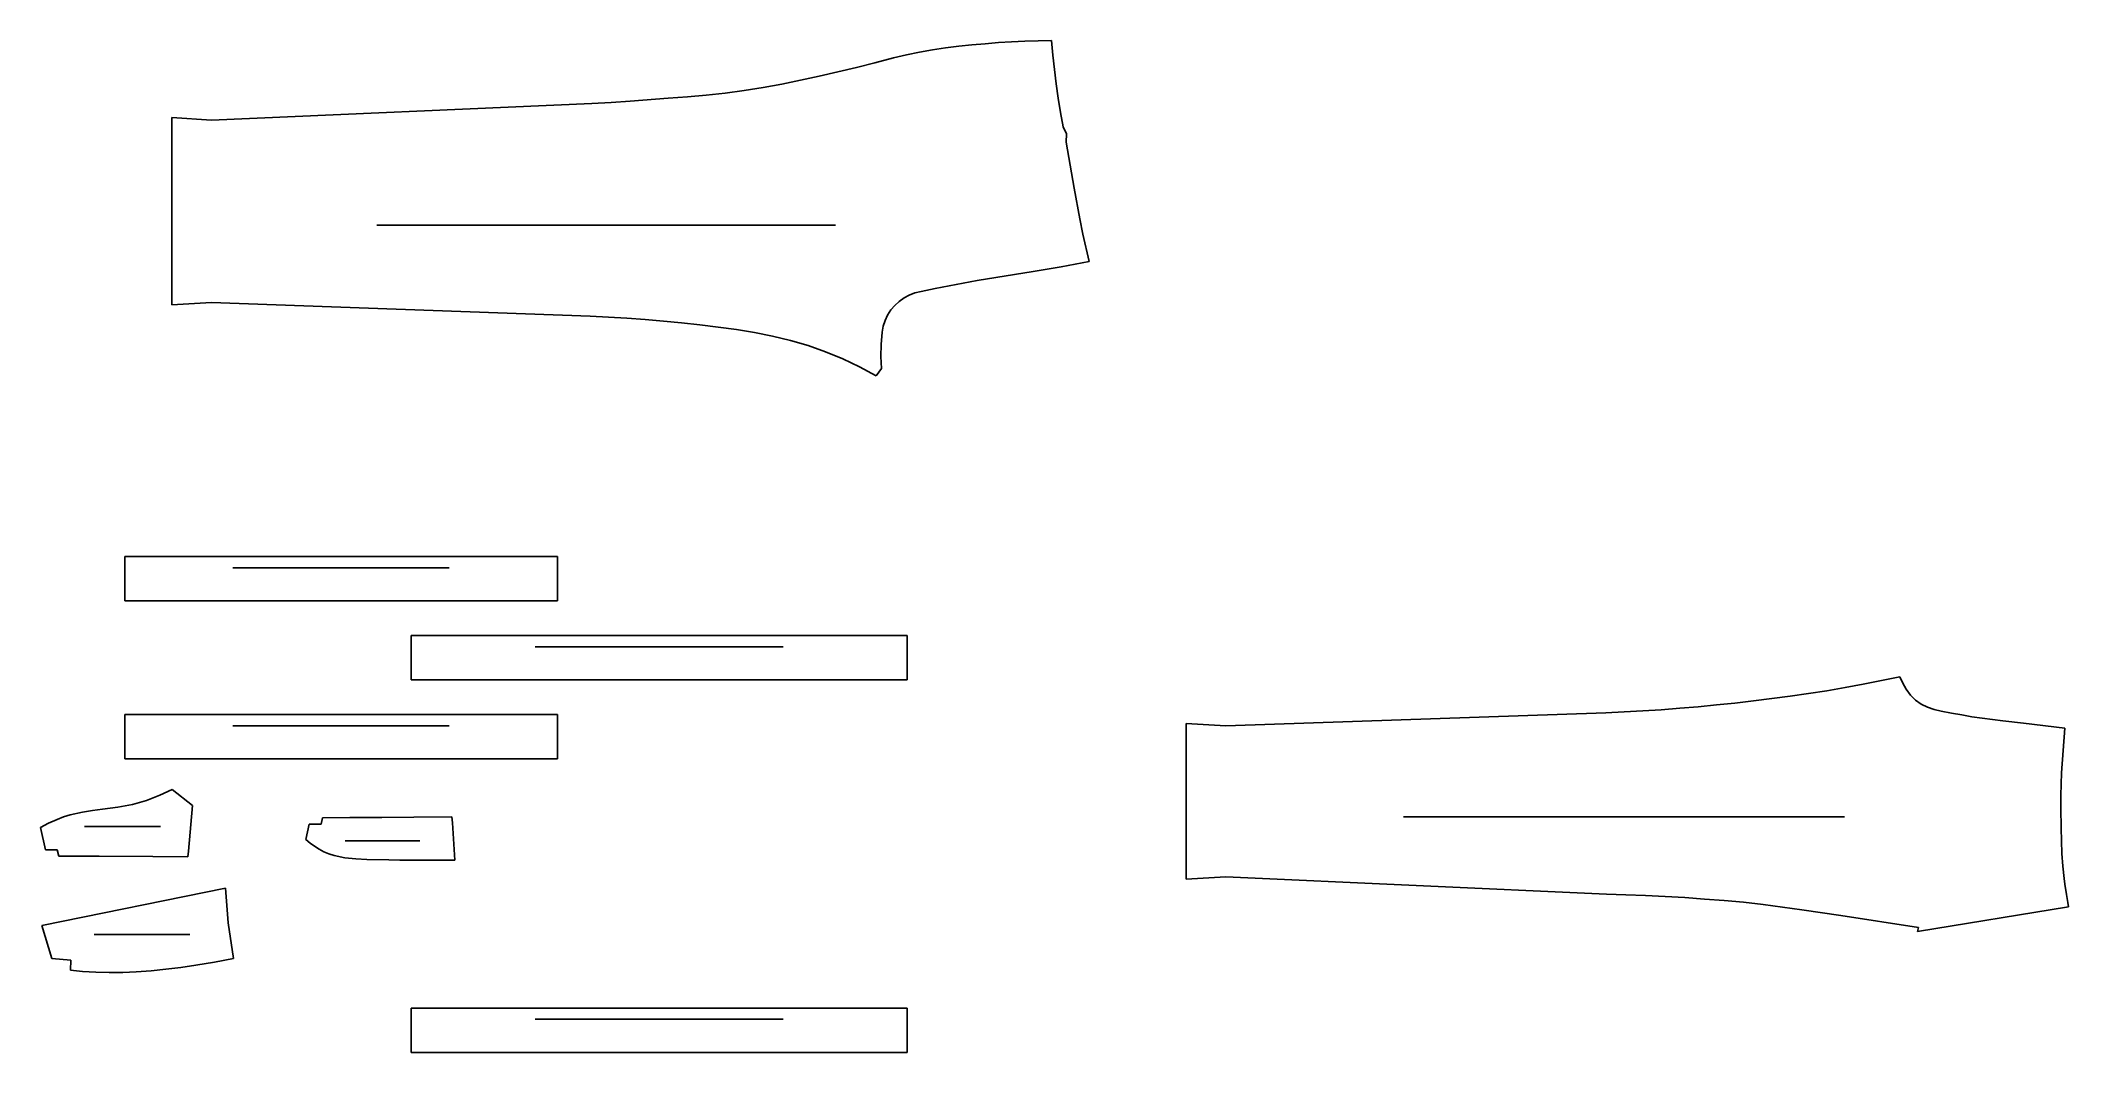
# Model space of a CAD drawing. Header units: centimetres. Extents: x 854 to 3418, y 548 to 1826.
import ezdxf

# ---------------------------------------------------------------- set-up
doc = ezdxf.new("R2010")
doc.units = ezdxf.units.CM
for name, color, linetype, true_color in [('1', 7, 'Continuous', 0xffffff), ('7', 7, 'Continuous', 0xffffff), ('84', 7, 'Continuous', 0xffffff)]:
    doc.layers.add(name, color=color, linetype=linetype, true_color=true_color)

msp = doc.modelspace()

# ---------------------------------------------------------------- linework, layer by layer
at = {"layer": '1'}
for points in [[(2014.8, 1818.9), (2031.5, 1820.6)], [(2031.5, 1820.6), (2048.2, 1822.1)], [(2048.2, 1822.1), (2065, 1823.4)], [(2065, 1823.4), (2081.7, 1824.4)], [(2081.7, 1824.4), (2098.5, 1825.2)], [(2098.5, 1825.2), (2115.2, 1825.7)], [(2115.2, 1825.7), (2132, 1826)], [(2132, 1826), (2133.7, 1807.8)], [(1885.4, 1792.2), (1908.8, 1798.1)], [(1908.8, 1798.1), (1932.2, 1804.3)], [(1932.2, 1804.3), (1948.6, 1808)], [(1948.6, 1808), (1965.1, 1811.3)], [(1965.1, 1811.3), (1981.6, 1814.2)], [(1981.6, 1814.2), (1998.1, 1816.7)], [(1998.1, 1816.7), (2014.8, 1818.9)], [(2133.7, 1807.8), (2135.7, 1789.5)], [(1767.5, 1766.6), (1791.2, 1771)], [(1791.2, 1771), (1814.8, 1775.9)], [(1814.8, 1775.9), (1838.4, 1781.1)], [(1838.4, 1781.1), (1861.9, 1786.5)], [(1861.9, 1786.5), (1885.4, 1792.2)], [(2135.7, 1789.5), (2138, 1771.3)], [(2138, 1771.3), (2140.6, 1753.2)], [(1070, 1725.6), (1551.1, 1746.5)], [(1551.1, 1746.5), (1575.3, 1747.9)], [(1575.3, 1747.9), (1599.4, 1749.5)], [(1599.4, 1749.5), (1647.6, 1753.1)], [(1647.6, 1753.1), (1671.7, 1755)], [(1671.7, 1755), (1695.7, 1757.2)], [(1695.7, 1757.2), (1719.7, 1759.7)], [(1719.7, 1759.7), (1743.7, 1762.8)], [(1743.7, 1762.8), (1767.5, 1766.6)], [(2140.6, 1753.2), (2143.6, 1735.1)], [(1020, 1492), (1020, 1728.7)], [(1020, 1728.7), (1070, 1725.6)], [(2143.6, 1735.1), (2146.9, 1717.1)], [(2146.9, 1717.1), (2151.1, 1708.2)], [(2151.1, 1708.2), (2150.4, 1697.7)], [(2150.4, 1697.7), (2153.9, 1678.3)], [(2153.9, 1678.3), (2160.9, 1639.5)], [(2160.9, 1639.5), (2168, 1600.8)], [(2168, 1600.8), (2171.6, 1581.4)], [(2171.6, 1581.4), (2179.6, 1546.8)], [(2144.2, 1540.3), (2126.5, 1537.2)], [(2179.6, 1546.8), (2144.2, 1540.3)], [(1984.9, 1512.8), (1967.3, 1509.1)], [(2002.5, 1516.3), (1984.9, 1512.8)], [(2020.2, 1519.6), (2002.5, 1516.3)], [(2037.9, 1522.8), (2020.2, 1519.6)], [(2108.8, 1534.2), (2037.9, 1522.8)], [(2126.5, 1537.2), (2108.8, 1534.2)], [(1070, 1495), (1020, 1492)], [(1548.8, 1477.8), (1070, 1495)], [(1934, 1491.5), (1929.1, 1485.7)], [(1939.5, 1496.6), (1934, 1491.5)], [(1945.6, 1501), (1939.5, 1496.6)], [(1952.3, 1504.5), (1945.6, 1501)], [(1959.5, 1507.2), (1952.3, 1504.5)], [(1967.3, 1509.1), (1959.5, 1507.2)], [(1572, 1476.7), (1548.8, 1477.8)], [(1595.2, 1475.3), (1572, 1476.7)], [(1618.3, 1473.6), (1595.2, 1475.3)], [(1641.4, 1471.7), (1618.3, 1473.6)], [(1664.5, 1469.5), (1641.4, 1471.7)], [(1687.6, 1467.1), (1664.5, 1469.5)], [(1710.7, 1464.2), (1687.6, 1467.1)], [(1733.7, 1460.9), (1710.7, 1464.2)], [(1919.4, 1465.2), (1917.9, 1457.6)], [(1921.7, 1472.5), (1919.4, 1465.2)], [(1924.9, 1479.3), (1921.7, 1472.5)], [(1929.1, 1485.7), (1924.9, 1479.3)], [(1756.6, 1457.1), (1733.7, 1460.9)], [(1779.5, 1452.6), (1756.6, 1457.1)], [(1802.1, 1447.2), (1779.5, 1452.6)], [(1824.3, 1440.7), (1802.1, 1447.2)], [(1846.4, 1432.9), (1824.3, 1440.7)], [(1916.6, 1442.2), (1916.3, 1426.9)], [(1917.9, 1457.6), (1916.6, 1442.2)], [(1868.2, 1423.9), (1846.4, 1432.9)], [(1889.5, 1413.7), (1868.2, 1423.9)], [(1910.4, 1402.4), (1889.5, 1413.7)], [(1917, 1411.6), (1910.4, 1402.4)], [(1916.3, 1426.9), (1917, 1411.6)], [(3065.8, 997.7), (3089, 1001.1)], [(3089, 1001.1), (3112.1, 1004.7)], [(3112.1, 1004.7), (3135.3, 1008.6)], [(3135.3, 1008.6), (3158.3, 1012.9)], [(3158.3, 1012.9), (3181.4, 1017.5)], [(3181.4, 1017.5), (3204.3, 1022.4)], [(3204.3, 1022.4), (3208.1, 1014.2)], [(3208.1, 1014.2), (3212.7, 1006.5)], [(3212.7, 1006.5), (3217.9, 999.2)], [(960.5, 974.5), (1005.5, 974.5)], [(960.5, 918.5), (960.5, 974.5)], [(1005.5, 974.5), (1471.5, 974.5)], [(1471.5, 974.5), (1473.5, 974.5)], [(1473.5, 974.5), (1507.5, 974.5)], [(1507.5, 974.5), (1507.5, 918.5)], [(2352.3, 960.3), (2832.8, 976.9)], [(2832.8, 976.9), (2856.2, 977.9)], [(2856.2, 977.9), (2879.5, 979.2)], [(2879.5, 979.2), (2902.9, 980.7)], [(2902.9, 980.7), (2926.2, 982.5)], [(2926.2, 982.5), (2949.5, 984.5)], [(2949.5, 984.5), (2972.8, 986.7)], [(2972.8, 986.7), (2996.1, 989.2)], [(2996.1, 989.2), (3019.3, 991.8)], [(3019.3, 991.8), (3042.6, 994.7)], [(3042.6, 994.7), (3065.8, 997.7)], [(3217.9, 999.2), (3224.2, 992.7)], [(3224.2, 992.7), (3231.4, 987.7)], [(3231.4, 987.7), (3239.4, 983.9)], [(3239.4, 983.9), (3248, 980.9)], [(3248, 980.9), (3256.9, 978.8)], [(3256.9, 978.8), (3269.8, 976.4)], [(3269.8, 976.4), (3282.7, 974.1)], [(2302.3, 963.3), (2352.3, 960.3)], [(2302.3, 766.7), (2302.3, 963.3)], [(3282.7, 974.1), (3295.6, 971.9)], [(3295.6, 971.9), (3308.5, 970)], [(3308.5, 970), (3321.6, 968.3)], [(3321.6, 968.3), (3334.7, 966.7)], [(3334.7, 966.7), (3360.9, 963.7)], [(3360.9, 963.7), (3413.1, 957.3)], [(3413.1, 957.3), (3411, 929.1)], [(3411, 929.1), (3409, 900.8)], [(1040.5, 918.5), (960.5, 918.5)], [(1140, 918.5), (1040.5, 918.5)], [(1146, 918.5), (1140, 918.5)], [(1279, 918.5), (1146, 918.5)], [(1285, 918.5), (1279, 918.5)], [(1420.5, 918.5), (1285, 918.5)], [(1426.5, 918.5), (1420.5, 918.5)], [(1472.5, 918.5), (1426.5, 918.5)], [(1507.5, 918.5), (1472.5, 918.5)], [(3409, 900.8), (3408.4, 886.6)], [(3408.1, 872.4), (3408, 864.2)], [(3408.4, 886.6), (3408.1, 872.4)], [(3408, 864.2), (3408, 856.3)], [(3408, 856.3), (3408.3, 831.3)], [(1189.3, 816.9), (1193.8, 836.3)], [(1193.8, 836.3), (1208.6, 836.3)], [(1208.6, 836.3), (1210.4, 844.3)], [(1210.4, 844.3), (1245.2, 844.5)], [(1245.2, 844.5), (1285.6, 844.7)], [(1285.6, 844.7), (1325.9, 845)], [(1325.9, 845), (1373.8, 845.3)], [(1373.8, 845.3), (1374.7, 837.9)], [(1374.7, 837.9), (1377.6, 790.5)], [(3408.3, 831.3), (3408.7, 815.3)], [(1194.7, 812.3), (1189.3, 816.9)], [(1200.4, 808.2), (1194.7, 812.3)], [(1206.2, 804.6), (1200.4, 808.2)], [(1212.3, 801.4), (1206.2, 804.6)], [(1218.7, 798.8), (1212.3, 801.4)], [(1225.3, 796.6), (1218.7, 798.8)], [(1238.9, 793.6), (1225.3, 796.6)], [(3408.7, 815.3), (3409.4, 799.2)], [(3409.4, 799.2), (3410.6, 783.2)], [(1252.7, 792.2), (1238.9, 793.6)], [(1266.6, 791.7), (1252.7, 792.2)], [(1294.3, 791), (1266.6, 791.7)], [(1308.2, 790.8), (1294.3, 791)], [(1322.1, 790.7), (1308.2, 790.8)], [(1349.8, 790.8), (1322.1, 790.7)], [(1363.7, 790.8), (1349.8, 790.8)], [(1377.6, 790.5), (1363.7, 790.8)], [(2352.3, 769.7), (2302.3, 766.7)], [(2833.5, 747.8), (2352.3, 769.7)], [(3410.6, 783.2), (3412.4, 767.3)], [(855.8, 708.2), (1087.8, 755.4)], [(1087.8, 755.4), (1091.1, 711.7)], [(2858.3, 747), (2833.5, 747.8)], [(2883.1, 746), (2858.3, 747)], [(2907.9, 744.8), (2883.1, 746)], [(2932.7, 743.3), (2907.9, 744.8)], [(3412.4, 767.3), (3413.2, 760.5)], [(3413.2, 760.5), (3415.2, 747.1)], [(3415.2, 747.1), (3416.8, 737)], [(2957.5, 741.6), (2932.7, 743.3)], [(2982.3, 739.7), (2957.5, 741.6)], [(3007, 737.4), (2982.3, 739.7)], [(3031.7, 734.7), (3007, 737.4)], [(3056.3, 731.5), (3031.7, 734.7)], [(3080.8, 728.1), (3056.3, 731.5)], [(3129.8, 720.6), (3080.8, 728.1)], [(3228.3, 705.5), (3129.8, 720.6)], [(3417.6, 731.9), (3226.8, 700.5)], [(3416.8, 737), (3417.6, 731.9)], [(868.5, 666.3), (855.8, 708.2)], [(1091.1, 711.7), (1097.9, 666.5)], [(3226.8, 700.5), (3228.3, 705.5)], [(892.5, 664.4), (868.5, 666.3)], [(891.9, 651.5), (892.5, 664.4)], [(906.9, 649.9), (891.9, 651.5)], [(923.9, 649.1), (906.9, 649.9)], [(940.9, 648.7), (923.9, 649.1)], [(957.9, 648.9), (940.9, 648.7)], [(974.8, 649.5), (957.9, 648.9)], [(993.7, 650.9), (974.8, 649.5)], [(1012.6, 652.8), (993.7, 650.9)], [(1031.4, 655.2), (1012.6, 652.8)], [(1050.2, 658), (1031.4, 655.2)], [(1074.1, 662), (1050.2, 658)], [(1097.9, 666.5), (1074.1, 662)]]:
    msp.add_lwpolyline(points, dxfattribs=at)
for points in [[(960.5, 1174.1, 0), (1005.5, 1174.1, 0)], [(960.5, 1118.1, 0), (960.5, 1174.1, 0)], [(1005.5, 1174.1, 0), (1471.5, 1174.1, 0)], [(1471.5, 1174.1, 0), (1473.5, 1174.1, 0)], [(1473.5, 1174.1, 0), (1507.5, 1174.1, 0)], [(1507.5, 1174.1, 0), (1507.5, 1118.1, 0)], [(1040.5, 1118.1, 0), (960.5, 1118.1, 0)], [(1137.5, 1118.1, 0), (1040.5, 1118.1, 0)], [(1143.5, 1118.1, 0), (1137.5, 1118.1, 0)], [(1232, 1118.1, 0), (1143.5, 1118.1, 0)], [(1238, 1118.1, 0), (1232, 1118.1, 0)], [(1326.2, 1118.1, 0), (1238, 1118.1, 0)], [(1332.2, 1118.1, 0), (1326.2, 1118.1, 0)], [(1420.5, 1118.1, 0), (1332.2, 1118.1, 0)], [(1426.5, 1118.1, 0), (1420.5, 1118.1, 0)], [(1472.5, 1118.1, 0), (1426.5, 1118.1, 0)], [(1507.5, 1118.1, 0), (1472.5, 1118.1, 0)], [(1322.5, 1018.3, 0), (1322.5, 1074.3, 0)], [(1322.5, 1074.3, 0), (1356.5, 1074.3, 0)], [(1356.5, 1074.3, 0), (1358.5, 1074.3, 0)], [(1358.5, 1074.3, 0), (1788.5, 1074.3, 0)], [(1788.5, 1074.3, 0), (1790.5, 1074.3, 0)], [(1790.5, 1074.3, 0), (1844.5, 1074.3, 0)], [(1844.5, 1074.3, 0), (1899.5, 1074.3, 0)], [(1899.5, 1074.3, 0), (1949.5, 1074.3, 0)], [(1949.5, 1074.3, 0), (1949.5, 1018.3, 0)], [(1357.5, 1018.3, 0), (1322.5, 1018.3, 0)], [(1403.5, 1018.3, 0), (1357.5, 1018.3, 0)], [(1409.5, 1018.3, 0), (1403.5, 1018.3, 0)], [(1497.7, 1018.3, 0), (1409.5, 1018.3, 0)], [(1503.7, 1018.3, 0), (1497.7, 1018.3, 0)], [(1592, 1018.3, 0), (1503.7, 1018.3, 0)], [(1598, 1018.3, 0), (1592, 1018.3, 0)], [(1686.5, 1018.3, 0), (1598, 1018.3, 0)], [(1692.5, 1018.3, 0), (1686.5, 1018.3, 0)], [(1789.5, 1018.3, 0), (1692.5, 1018.3, 0)], [(1843.5, 1018.3, 0), (1789.5, 1018.3, 0)], [(1845.5, 1018.3, 0), (1843.5, 1018.3, 0)], [(1899.5, 1018.3, 0), (1845.5, 1018.3, 0)], [(1949.5, 1018.3, 0), (1899.5, 1018.3, 0)], [(987.9, 866.1, 0), (1004.8, 872.6, 0)], [(1004.8, 872.6, 0), (1020.6, 880.1, 0)], [(1020.6, 880.1, 0), (1046.1, 859.7, 0)], [(883.2, 845.2, 0), (891.7, 848, 0)], [(891.7, 848, 0), (907, 851.3, 0)], [(907, 851.3, 0), (919.7, 853.4, 0)], [(919.7, 853.4, 0), (932.5, 855.2, 0)], [(932.5, 855.2, 0), (951.6, 857.7, 0)], [(951.6, 857.7, 0), (970.5, 861.1, 0)], [(970.5, 861.1, 0), (987.9, 866.1, 0)], [(1046.1, 859.7, 0), (1041.1, 802.2, 0)], [(854.1, 832, 0), (864.3, 837.3, 0)], [(860.5, 803.8, 0), (854.1, 832, 0)], [(864.3, 837.3, 0), (874.9, 842, 0)], [(874.9, 842, 0), (883.2, 845.2, 0)], [(875.2, 803.9, 0), (860.5, 803.8, 0)], [(877, 795.9, 0), (875.2, 803.9, 0)], [(928.1, 795.8, 0), (877, 795.9, 0)], [(996.2, 795.4, 0), (928.1, 795.8, 0)], [(1040.4, 794.9, 0), (996.2, 795.4, 0)], [(1041.1, 802.2, 0), (1040.4, 794.9, 0)], [(1322.5, 547.8, 0), (1322.5, 603.8, 0)], [(1322.5, 603.8, 0), (1356.5, 603.8, 0)], [(1356.5, 603.8, 0), (1358.5, 603.8, 0)], [(1358.5, 603.8, 0), (1788.5, 603.8, 0)], [(1788.5, 603.8, 0), (1790.5, 603.8, 0)], [(1790.5, 603.8, 0), (1844.5, 603.8, 0)], [(1844.5, 603.8, 0), (1899.5, 603.8, 0)], [(1899.5, 603.8, 0), (1949.5, 603.8, 0)], [(1949.5, 603.8, 0), (1949.5, 547.8, 0)], [(1357.5, 547.8, 0), (1322.5, 547.8, 0)], [(1403.5, 547.8, 0), (1357.5, 547.8, 0)], [(1409.5, 547.8, 0), (1403.5, 547.8, 0)], [(1545, 547.8, 0), (1409.5, 547.8, 0)], [(1551, 547.8, 0), (1545, 547.8, 0)], [(1684, 547.8, 0), (1551, 547.8, 0)], [(1690, 547.8, 0), (1684, 547.8, 0)], [(1789.5, 547.8, 0), (1690, 547.8, 0)], [(1843.5, 547.8, 0), (1789.5, 547.8, 0)], [(1845.5, 547.8, 0), (1843.5, 547.8, 0)], [(1899.5, 547.8, 0), (1845.5, 547.8, 0)], [(1949.5, 547.8, 0), (1899.5, 547.8, 0)]]:
    msp.add_polyline3d(points, dxfattribs=at)
at = {"layer": '7'}
for p, q in [((1279.3, 1593), (1859.1, 1593)), ((1097.2, 1160.1), (1370.7, 1160.1)), ((1479.2, 1060.3), (1792.7, 1060.3)), ((1097.2, 960.5), (1370.7, 960.5)), ((909.5, 833.3), (1005.5, 833.3)), ((2576.9, 845.3), (3134.6, 845.3)), ((1239.3, 815.2), (1333.4, 815.2)), ((921.7, 696.7), (1042.8, 696.7)), ((1479.2, 589.8), (1792.7, 589.8))]:
    msp.add_line(p, q, dxfattribs=at)
at = {"layer": '84'}
for points in [[(3065.8, 997.7), (3089, 1001.1)], [(3089, 1001.1), (3112.1, 1004.7)], [(3112.1, 1004.7), (3135.3, 1008.6)], [(3135.3, 1008.6), (3158.3, 1012.9)], [(3158.3, 1012.9), (3181.4, 1017.5)], [(3181.4, 1017.5), (3204.3, 1022.4)], [(3204.3, 1022.4), (3208.1, 1014.2)], [(3208.1, 1014.2), (3212.7, 1006.5)], [(3212.7, 1006.5), (3217.9, 999.2)], [(960.5, 974.5), (1005.5, 974.5)], [(960.5, 918.5), (960.5, 974.5)], [(1005.5, 974.5), (1471.5, 974.5)], [(1471.5, 974.5), (1473.5, 974.5)], [(1473.5, 974.5), (1507.5, 974.5)], [(1507.5, 974.5), (1507.5, 918.5)], [(2352.3, 960.3), (2832.8, 976.9)], [(2832.8, 976.9), (2856.2, 977.9)], [(2856.2, 977.9), (2879.5, 979.2)], [(2879.5, 979.2), (2902.9, 980.7)], [(2902.9, 980.7), (2926.2, 982.5)], [(2926.2, 982.5), (2949.5, 984.5)], [(2949.5, 984.5), (2972.8, 986.7)], [(2972.8, 986.7), (2996.1, 989.2)], [(2996.1, 989.2), (3019.3, 991.8)], [(3019.3, 991.8), (3042.6, 994.7)], [(3042.6, 994.7), (3065.8, 997.7)], [(3217.9, 999.2), (3224.2, 992.7)], [(3224.2, 992.7), (3231.4, 987.7)], [(3231.4, 987.7), (3239.4, 983.9)], [(3239.4, 983.9), (3248, 980.9)], [(3248, 980.9), (3256.9, 978.8)], [(3256.9, 978.8), (3269.8, 976.4)], [(3269.8, 976.4), (3282.7, 974.1)], [(2302.3, 963.3), (2352.3, 960.3)], [(2302.3, 766.7), (2302.3, 963.3)], [(3282.7, 974.1), (3295.6, 971.9)], [(3295.6, 971.9), (3308.5, 970)], [(3308.5, 970), (3321.6, 968.3)], [(3321.6, 968.3), (3334.7, 966.7)], [(3334.7, 966.7), (3360.9, 963.7)], [(3360.9, 963.7), (3413.1, 957.3)], [(3413.1, 957.3), (3411, 929.1)], [(3411, 929.1), (3409, 900.8)], [(1040.5, 918.5), (960.5, 918.5)], [(1140, 918.5), (1040.5, 918.5)], [(1146, 918.5), (1140, 918.5)], [(1279, 918.5), (1146, 918.5)], [(1285, 918.5), (1279, 918.5)], [(1420.5, 918.5), (1285, 918.5)], [(1426.5, 918.5), (1420.5, 918.5)], [(1472.5, 918.5), (1426.5, 918.5)], [(1507.5, 918.5), (1472.5, 918.5)], [(3409, 900.8), (3408.4, 886.6)], [(987.9, 866.1), (1004.8, 872.6)], [(1004.8, 872.6), (1020.6, 880.1)], [(1020.6, 880.1), (1046.1, 859.7)], [(3408.1, 872.4), (3408, 864.2)], [(3408.4, 886.6), (3408.1, 872.4)], [(883.2, 845.2), (891.7, 848)], [(891.7, 848), (907, 851.3)], [(907, 851.3), (919.7, 853.4)], [(919.7, 853.4), (932.5, 855.2)], [(932.5, 855.2), (951.6, 857.7)], [(951.6, 857.7), (970.5, 861.1)], [(970.5, 861.1), (987.9, 866.1)], [(1046.1, 859.7), (1041.1, 802.2)], [(3408, 864.2), (3408, 856.3)], [(3408, 856.3), (3408.3, 831.3)], [(854.1, 832), (864.3, 837.3)], [(860.5, 803.8), (854.1, 832)], [(864.3, 837.3), (874.9, 842)], [(874.9, 842), (883.2, 845.2)], [(3408.3, 831.3), (3408.7, 815.3)], [(875.2, 803.9), (860.5, 803.8)], [(877, 795.9), (875.2, 803.9)], [(928.1, 795.8), (877, 795.9)], [(996.2, 795.4), (928.1, 795.8)], [(1040.4, 794.9), (996.2, 795.4)], [(1041.1, 802.2), (1040.4, 794.9)], [(3408.7, 815.3), (3409.4, 799.2)], [(3409.4, 799.2), (3410.6, 783.2)], [(2352.3, 769.7), (2302.3, 766.7)], [(2833.5, 747.8), (2352.3, 769.7)], [(3410.6, 783.2), (3412.4, 767.3)], [(855.8, 708.2), (1087.8, 755.4)], [(1087.8, 755.4), (1091.1, 711.7)], [(2858.3, 747), (2833.5, 747.8)], [(2883.1, 746), (2858.3, 747)], [(2907.9, 744.8), (2883.1, 746)], [(2932.7, 743.3), (2907.9, 744.8)], [(3412.4, 767.3), (3413.2, 760.5)], [(3413.2, 760.5), (3415.2, 747.1)], [(3415.2, 747.1), (3416.8, 737)], [(2957.5, 741.6), (2932.7, 743.3)], [(2982.3, 739.7), (2957.5, 741.6)], [(3007, 737.4), (2982.3, 739.7)], [(3031.7, 734.7), (3007, 737.4)], [(3056.3, 731.5), (3031.7, 734.7)], [(3080.8, 728.1), (3056.3, 731.5)], [(3129.8, 720.6), (3080.8, 728.1)], [(3228.3, 705.5), (3129.8, 720.6)], [(3417.6, 731.9), (3226.8, 700.5)], [(3416.8, 737), (3417.6, 731.9)], [(868.5, 666.3), (855.8, 708.2)], [(1091.1, 711.7), (1097.9, 666.5)], [(3226.8, 700.5), (3228.3, 705.5)], [(892.5, 664.4), (868.5, 666.3)], [(891.9, 651.5), (892.5, 664.4)], [(906.9, 649.9), (891.9, 651.5)], [(923.9, 649.1), (906.9, 649.9)], [(940.9, 648.7), (923.9, 649.1)], [(957.9, 648.9), (940.9, 648.7)], [(974.8, 649.5), (957.9, 648.9)], [(993.7, 650.9), (974.8, 649.5)], [(1012.6, 652.8), (993.7, 650.9)], [(1031.4, 655.2), (1012.6, 652.8)], [(1050.2, 658), (1031.4, 655.2)], [(1074.1, 662), (1050.2, 658)], [(1097.9, 666.5), (1074.1, 662)], [(1322.5, 547.8), (1322.5, 603.8)], [(1322.5, 603.8), (1356.5, 603.8)], [(1356.5, 603.8), (1358.5, 603.8)], [(1358.5, 603.8), (1788.5, 603.8)], [(1788.5, 603.8), (1790.5, 603.8)], [(1790.5, 603.8), (1844.5, 603.8)], [(1844.5, 603.8), (1899.5, 603.8)], [(1899.5, 603.8), (1949.5, 603.8)], [(1949.5, 603.8), (1949.5, 547.8)], [(1357.5, 547.8), (1322.5, 547.8)], [(1403.5, 547.8), (1357.5, 547.8)], [(1409.5, 547.8), (1403.5, 547.8)], [(1545, 547.8), (1409.5, 547.8)], [(1551, 547.8), (1545, 547.8)], [(1684, 547.8), (1551, 547.8)], [(1690, 547.8), (1684, 547.8)], [(1789.5, 547.8), (1690, 547.8)], [(1843.5, 547.8), (1789.5, 547.8)], [(1845.5, 547.8), (1843.5, 547.8)], [(1899.5, 547.8), (1845.5, 547.8)], [(1949.5, 547.8), (1899.5, 547.8)]]:
    msp.add_lwpolyline(points, dxfattribs=at)
for points in [[(2014.8, 1818.9, 0), (2031.5, 1820.6, 0)], [(2031.5, 1820.6, 0), (2048.2, 1822.1, 0)], [(2048.2, 1822.1, 0), (2065, 1823.4, 0)], [(2065, 1823.4, 0), (2081.7, 1824.4, 0)], [(2081.7, 1824.4, 0), (2098.5, 1825.2, 0)], [(2098.5, 1825.2, 0), (2115.2, 1825.7, 0)], [(2115.2, 1825.7, 0), (2132, 1826, 0)], [(2132, 1826, 0), (2133.7, 1807.8, 0)], [(1885.4, 1792.2, 0), (1908.8, 1798.1, 0)], [(1908.8, 1798.1, 0), (1932.2, 1804.3, 0)], [(1932.2, 1804.3, 0), (1948.6, 1808, 0)], [(1948.6, 1808, 0), (1965.1, 1811.3, 0)], [(1965.1, 1811.3, 0), (1981.6, 1814.2, 0)], [(1981.6, 1814.2, 0), (1998.1, 1816.7, 0)], [(1998.1, 1816.7, 0), (2014.8, 1818.9, 0)], [(2133.7, 1807.8, 0), (2135.7, 1789.5, 0)], [(1767.5, 1766.6, 0), (1791.2, 1771, 0)], [(1791.2, 1771, 0), (1814.8, 1775.9, 0)], [(1814.8, 1775.9, 0), (1838.4, 1781.1, 0)], [(1838.4, 1781.1, 0), (1861.9, 1786.5, 0)], [(1861.9, 1786.5, 0), (1885.4, 1792.2, 0)], [(2135.7, 1789.5, 0), (2138, 1771.3, 0)], [(2138, 1771.3, 0), (2140.6, 1753.2, 0)], [(1070, 1725.6, 0), (1551.1, 1746.5, 0)], [(1551.1, 1746.5, 0), (1575.3, 1747.9, 0)], [(1575.3, 1747.9, 0), (1599.4, 1749.5, 0)], [(1599.4, 1749.5, 0), (1647.6, 1753.1, 0)], [(1647.6, 1753.1, 0), (1671.7, 1755, 0)], [(1671.7, 1755, 0), (1695.7, 1757.2, 0)], [(1695.7, 1757.2, 0), (1719.7, 1759.7, 0)], [(1719.7, 1759.7, 0), (1743.7, 1762.8, 0)], [(1743.7, 1762.8, 0), (1767.5, 1766.6, 0)], [(2140.6, 1753.2, 0), (2143.6, 1735.1, 0)], [(1020, 1492, 0), (1020, 1728.7, 0)], [(1020, 1728.7, 0), (1070, 1725.6, 0)], [(2143.6, 1735.1, 0), (2146.9, 1717.1, 0)], [(2146.9, 1717.1, 0), (2151.1, 1708.2, 0)], [(2151.1, 1708.2, 0), (2150.4, 1697.7, 0)], [(2150.4, 1697.7, 0), (2153.9, 1678.3, 0)], [(2153.9, 1678.3, 0), (2160.9, 1639.5, 0)], [(2160.9, 1639.5, 0), (2168, 1600.8, 0)], [(2168, 1600.8, 0), (2171.6, 1581.4, 0)], [(2171.6, 1581.4, 0), (2179.6, 1546.8, 0)], [(2144.2, 1540.3, 0), (2126.5, 1537.2, 0)], [(2179.6, 1546.8, 0), (2144.2, 1540.3, 0)], [(1984.9, 1512.8, 0), (1967.3, 1509.1, 0)], [(2002.5, 1516.3, 0), (1984.9, 1512.8, 0)], [(2020.2, 1519.6, 0), (2002.5, 1516.3, 0)], [(2037.9, 1522.8, 0), (2020.2, 1519.6, 0)], [(2108.8, 1534.2, 0), (2037.9, 1522.8, 0)], [(2126.5, 1537.2, 0), (2108.8, 1534.2, 0)], [(1070, 1495, 0), (1020, 1492, 0)], [(1548.8, 1477.8, 0), (1070, 1495, 0)], [(1934, 1491.5, 0), (1929.1, 1485.7, 0)], [(1939.5, 1496.6, 0), (1934, 1491.5, 0)], [(1945.6, 1501, 0), (1939.5, 1496.6, 0)], [(1952.3, 1504.5, 0), (1945.6, 1501, 0)], [(1959.5, 1507.2, 0), (1952.3, 1504.5, 0)], [(1967.3, 1509.1, 0), (1959.5, 1507.2, 0)], [(1572, 1476.7, 0), (1548.8, 1477.8, 0)], [(1595.2, 1475.3, 0), (1572, 1476.7, 0)], [(1618.3, 1473.6, 0), (1595.2, 1475.3, 0)], [(1641.4, 1471.7, 0), (1618.3, 1473.6, 0)], [(1664.5, 1469.5, 0), (1641.4, 1471.7, 0)], [(1687.6, 1467.1, 0), (1664.5, 1469.5, 0)], [(1710.7, 1464.2, 0), (1687.6, 1467.1, 0)], [(1733.7, 1460.9, 0), (1710.7, 1464.2, 0)], [(1919.4, 1465.2, 0), (1917.9, 1457.6, 0)], [(1921.7, 1472.5, 0), (1919.4, 1465.2, 0)], [(1924.9, 1479.3, 0), (1921.7, 1472.5, 0)], [(1929.1, 1485.7, 0), (1924.9, 1479.3, 0)], [(1756.6, 1457.1, 0), (1733.7, 1460.9, 0)], [(1779.5, 1452.6, 0), (1756.6, 1457.1, 0)], [(1802.1, 1447.2, 0), (1779.5, 1452.6, 0)], [(1824.3, 1440.7, 0), (1802.1, 1447.2, 0)], [(1846.4, 1432.9, 0), (1824.3, 1440.7, 0)], [(1916.6, 1442.2, 0), (1916.3, 1426.9, 0)], [(1917.9, 1457.6, 0), (1916.6, 1442.2, 0)], [(1868.2, 1423.9, 0), (1846.4, 1432.9, 0)], [(1889.5, 1413.7, 0), (1868.2, 1423.9, 0)], [(1910.4, 1402.4, 0), (1889.5, 1413.7, 0)], [(1917, 1411.6, 0), (1910.4, 1402.4, 0)], [(1916.3, 1426.9, 0), (1917, 1411.6, 0)], [(960.5, 1174.1, 0), (1005.5, 1174.1, 0)], [(960.5, 1118.1, 0), (960.5, 1174.1, 0)], [(1005.5, 1174.1, 0), (1471.5, 1174.1, 0)], [(1471.5, 1174.1, 0), (1473.5, 1174.1, 0)], [(1473.5, 1174.1, 0), (1507.5, 1174.1, 0)], [(1507.5, 1174.1, 0), (1507.5, 1118.1, 0)], [(1040.5, 1118.1, 0), (960.5, 1118.1, 0)], [(1137.5, 1118.1, 0), (1040.5, 1118.1, 0)], [(1143.5, 1118.1, 0), (1137.5, 1118.1, 0)], [(1232, 1118.1, 0), (1143.5, 1118.1, 0)], [(1238, 1118.1, 0), (1232, 1118.1, 0)], [(1326.2, 1118.1, 0), (1238, 1118.1, 0)], [(1332.2, 1118.1, 0), (1326.2, 1118.1, 0)], [(1420.5, 1118.1, 0), (1332.2, 1118.1, 0)], [(1426.5, 1118.1, 0), (1420.5, 1118.1, 0)], [(1472.5, 1118.1, 0), (1426.5, 1118.1, 0)], [(1507.5, 1118.1, 0), (1472.5, 1118.1, 0)], [(1322.5, 1018.3, 0), (1322.5, 1074.3, 0)], [(1322.5, 1074.3, 0), (1356.5, 1074.3, 0)], [(1356.5, 1074.3, 0), (1358.5, 1074.3, 0)], [(1358.5, 1074.3, 0), (1788.5, 1074.3, 0)], [(1788.5, 1074.3, 0), (1790.5, 1074.3, 0)], [(1790.5, 1074.3, 0), (1844.5, 1074.3, 0)], [(1844.5, 1074.3, 0), (1899.5, 1074.3, 0)], [(1899.5, 1074.3, 0), (1949.5, 1074.3, 0)], [(1949.5, 1074.3, 0), (1949.5, 1018.3, 0)], [(1357.5, 1018.3, 0), (1322.5, 1018.3, 0)], [(1403.5, 1018.3, 0), (1357.5, 1018.3, 0)], [(1409.5, 1018.3, 0), (1403.5, 1018.3, 0)], [(1497.7, 1018.3, 0), (1409.5, 1018.3, 0)], [(1503.7, 1018.3, 0), (1497.7, 1018.3, 0)], [(1592, 1018.3, 0), (1503.7, 1018.3, 0)], [(1598, 1018.3, 0), (1592, 1018.3, 0)], [(1686.5, 1018.3, 0), (1598, 1018.3, 0)], [(1692.5, 1018.3, 0), (1686.5, 1018.3, 0)], [(1789.5, 1018.3, 0), (1692.5, 1018.3, 0)], [(1843.5, 1018.3, 0), (1789.5, 1018.3, 0)], [(1845.5, 1018.3, 0), (1843.5, 1018.3, 0)], [(1899.5, 1018.3, 0), (1845.5, 1018.3, 0)], [(1949.5, 1018.3, 0), (1899.5, 1018.3, 0)], [(1189.3, 816.9, 0), (1193.8, 836.3, 0)], [(1193.8, 836.3, 0), (1208.6, 836.3, 0)], [(1208.6, 836.3, 0), (1210.4, 844.3, 0)], [(1210.4, 844.3, 0), (1245.2, 844.5, 0)], [(1245.2, 844.5, 0), (1285.6, 844.7, 0)], [(1285.6, 844.7, 0), (1325.9, 845, 0)], [(1325.9, 845, 0), (1373.8, 845.3, 0)], [(1373.8, 845.3, 0), (1374.7, 837.9, 0)], [(1374.7, 837.9, 0), (1377.6, 790.5, 0)], [(1194.7, 812.3, 0), (1189.3, 816.9, 0)], [(1200.4, 808.2, 0), (1194.7, 812.3, 0)], [(1206.2, 804.6, 0), (1200.4, 808.2, 0)], [(1212.3, 801.4, 0), (1206.2, 804.6, 0)], [(1218.7, 798.8, 0), (1212.3, 801.4, 0)], [(1225.3, 796.6, 0), (1218.7, 798.8, 0)], [(1238.9, 793.6, 0), (1225.3, 796.6, 0)], [(1252.7, 792.2, 0), (1238.9, 793.6, 0)], [(1266.6, 791.7, 0), (1252.7, 792.2, 0)], [(1294.3, 791, 0), (1266.6, 791.7, 0)], [(1308.2, 790.8, 0), (1294.3, 791, 0)], [(1322.1, 790.7, 0), (1308.2, 790.8, 0)], [(1349.8, 790.8, 0), (1322.1, 790.7, 0)], [(1363.7, 790.8, 0), (1349.8, 790.8, 0)], [(1377.6, 790.5, 0), (1363.7, 790.8, 0)]]:
    msp.add_polyline3d(points, dxfattribs=at)

doc.saveas('drawing.dxf')
